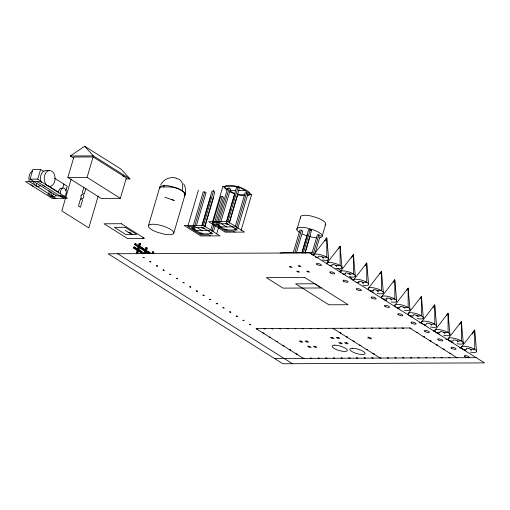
<?xml version="1.0" encoding="UTF-8"?>
<svg xmlns="http://www.w3.org/2000/svg" width="510" height="510" viewBox="0 0 510 510"><rect width="100%" height="100%" fill="white"/><g stroke="black" fill="none" stroke-linecap="round" stroke-linejoin="round"><path stroke-width="0.76" d="M184.352 196.006C186.475 192.315 185.761 187.342 183.645 183.759M142.934 238.368L143.151 237.462M60.524 195.891L56.68 195.91L30.052 179.15L32.908 169.46L40.59 169.428L43.917 171.526M30.052 179.15L37.734 179.118L40.59 169.428M36 185.767L36.714 183.339M56.055 194.986A4.22 2.894 89.8 0 1 52.638 196.235L53.352 193.813M62.571 188.566L63.884 184.091M67.868 177.474L73.886 157.029L93.094 156.946L126.378 177.894L120.36 198.339L101.152 198.422L67.868 177.474L87.076 177.391L120.36 198.339M65.898 190.657L67.218 186.188L54.57 178.226M71.19 179.016L61.806 210.91L88.81 227.906L98.2 196.018M83.946 186.972L82.237 192.786L84.233 194.049L85.941 188.228M87.076 177.391L93.094 156.946M142.806 253.827L133.486 247.962L133.773 246.993L134.538 246.987L144.521 253.272M149.13 253.789L134.487 244.57L134.767 243.601L135.539 243.595L151.515 253.648M133.486 247.962L134.251 247.956L134.538 246.987M134.487 244.57L135.252 244.564L135.539 243.595M136.253 253.234L139.102 243.544L139.874 243.538L140.537 243.958L137.687 253.648L136.253 253.234L136.916 253.655M137.018 253.234L139.874 243.538M148.416 225.796L149.079 224.955A13.196 3.838 16.4 0 1 170.691 229.43A13.196 3.838 16.4 0 1 163.493 234.026L156.933 232.126A13.196 3.838 16.4 0 1 148.614 226.886L148.416 225.796L159.821 187.036L160.491 186.195L164.175 185.468A13.196 3.838 16.4 0 1 178.181 188.668A13.196 3.838 16.4 0 1 185.168 194.38L173.763 233.147M141.193 251.175L140.913 252.144L140.142 252.15M144.005 253.699L145.758 247.732L146.529 247.732L147.192 248.147L145.656 253.368M144.77 253.693L146.529 247.732M151.98 253.413L152.413 251.921L153.185 251.921L153.848 252.342L153.414 253.827M152.745 253.413L153.185 251.921M187.96 225.751L198.435 190.166M193.156 226.013L203.184 191.945L204.72 191.932L206.053 192.774L196.471 225.324M194.692 226.006L204.72 191.932M201.756 225.994L212.007 191.167L213.543 191.161L214.869 191.996L204.625 226.822M202.425 224.668L210.668 196.656M203.292 225.987L213.798 190.102M204.848 227.014L213.537 197.485M212.447 221.971L222.921 186.386L238.285 186.322L251.596 194.699L241.122 230.284M210.853 229.921L212.638 223.864M213.084 222.354L220.658 196.611L222.194 196.605L223.527 197.447L216.17 222.43M211.943 231.432L213.951 224.617M214.621 222.347L222.194 196.605M213.499 231.514L215.284 225.458M217.642 222.226L227.67 188.158L229.207 188.152L230.539 188.993L220.734 222.303M219.179 222.22L229.207 188.152M216.635 234.065L218.643 227.25M226.242 222.207L236.493 187.387L238.03 187.38L239.356 188.215L229.334 222.283M226.465 222.398L230.698 208.016M231.145 206.499L234.931 193.628M227.779 222.201L238.285 186.322M229.334 223.233L238.023 193.704M235.116 226.899L245.144 192.831L246.681 192.825L248.013 193.66L237.762 228.486M246.681 192.825L235.983 229.162L234.447 229.168L235.779 230.01M296.916 229.551L300.479 217.432M293.199 252.909L299.886 230.201L301.423 230.195L302.755 231.03L296.291 252.985M294.735 252.903L301.423 230.195M301.799 252.896L308.709 229.423L310.246 229.417L311.572 230.259L304.891 252.966M302.028 253.081L307.377 234.912M303.335 252.89L310.246 229.417M305.114 253.158L310.239 235.748M311.565 254.554L317.36 234.868L318.897 234.861L320.229 235.703L315.103 253.113M312.879 255.306L318.897 234.861M319.999 237.634A13.196 3.838 16.4 0 0 321.478 237.099L322.148 236.257L325.712 224.145L325.514 223.055A13.196 3.838 16.4 0 0 317.195 217.815C312.082 216.234 306.331 214.143 301.034 215.953L300.365 216.795L300.562 217.891M171.079 199.225L174.254 200.481L164.813 197.255M324.806 241.185L326.782 237.838L328.682 259.424M338.519 248.893L340.1 246.222L342 267.807M351.435 257.945L353.411 254.598L355.311 276.184M365.141 265.653L366.722 262.975L368.622 284.561M379.899 274.017L381.48 271.339L383.38 292.925M393.216 282.393L394.797 279.722L396.697 301.308M406.923 290.107L408.108 288.099L410.008 309.685M420.234 298.484L421.426 296.476L423.325 318.061M433.156 307.536L434.737 304.859L436.636 326.445M446.862 315.244L448.048 313.236L449.947 334.821M459.784 324.29L461.365 321.612L463.265 343.198M472.305 334.012L474.676 329.995L476.576 351.581M160.707 184.818C163.398 179.271 170.181 176.396 176.071 178.041M313.478 255.019L326.782 237.838L326.84 257.199L322.231 257.219M326.789 263.396L340.1 246.222L340.157 265.576L335.548 265.595M340.1 271.773L353.411 254.598L353.468 273.953L348.859 273.972M353.417 280.156L366.722 262.975L366.779 282.336L362.17 282.355M368.175 288.52L381.48 271.339L381.537 290.7L376.928 290.719M381.486 296.897L394.797 279.722L394.855 299.077L390.246 299.096M394.804 305.273L408.108 288.099L408.166 307.453L403.557 307.473M408.115 313.656L421.426 296.476L421.483 315.837L416.103 315.856M421.426 322.033L434.737 304.859L434.794 324.213L430.95 324.233M434.743 330.41L448.048 313.236L448.105 332.59L443.496 332.609M448.054 338.793L461.365 321.612L461.422 340.973L457.578 340.986M461.365 347.17L474.676 329.995L474.733 349.35L470.124 349.369M325.048 224.987L325.712 224.145M73.631 158.081L70.303 155.99L84.679 146.249L121.291 169.288L129.961 178.933L125.989 178.953M280.111 253.164L281.622 252.762L293.358 252.711M70.303 155.99L93.349 155.888L129.961 178.933M49.017 170.582L45.173 170.601A7.918 5.431 89.8 0 0 41.202 182.618M235.722 190.549L229.576 190.574L234.453 193.647L233.102 193.201A13.196 3.838 16.4 0 1 230.137 191.938M238.795 190.536L244.94 190.51M245.042 194.731L238.285 194.756L239.662 195.101A13.196 3.838 16.4 0 0 244.934 195.77M247.293 194.718L251.596 194.699M62.494 196.197L62.239 196.197A4.22 2.894 89.8 0 0 62.972 196.497M216.973 224.502L218.509 224.496L219.842 225.331L218.305 225.337M228.665 224.553L227.128 224.559L225.796 223.724M218.879 226.918L234.243 226.854M192.487 228.282L194.023 228.276L195.355 229.111L193.819 229.117M204.178 228.34L202.642 228.346L201.31 227.505M224.464 229.213L226 229.207L227.333 230.042M194.393 230.698L209.757 230.635M310.035 230.265L311.572 230.259M128.507 232.439L130.585 232.426M199.977 232.993L201.514 232.987L202.846 233.829M211.497 232.942L209.961 232.949L211.293 233.79M140.537 243.958L139.102 243.544M147.192 248.147L145.758 247.732M141.142 248.759L141.907 248.752L142.194 247.783L141.423 247.79L143.425 249.046M153.848 252.342L152.413 251.921M147.798 252.947L148.563 252.947L148.85 251.978L148.085 251.978L150.08 253.234M295.711 252.699L301.965 252.673M305.095 252.66L312.139 252.628M315.32 257.244L318.393 257.231M329.403 265.621L331.704 265.614M342.714 273.998L345.786 273.985M356.025 282.381L359.097 282.368M370.018 290.745L373.856 290.732M383.329 299.128L387.173 299.109M396.646 307.505L399.719 307.492M409.957 315.881L413.03 315.868M419.22 322.492L420.654 322.906L419.883 322.913M423.268 324.264L426.341 324.252M256.734 329.065L257.505 329.065L256.842 328.644M333.559 328.74L334.324 328.733L333.661 328.319M410.378 328.414L411.143 328.408L410.48 327.994L256.071 328.644L303.335 358.39M262.726 332.839L264.161 333.253L263.396 333.253M339.545 332.507L340.98 332.928L340.215 332.928M416.37 332.182L417.805 332.596L417.033 332.603M436.585 332.641L439.658 332.628M269.382 337.027L270.816 337.442L270.051 337.442M346.207 336.702L347.642 337.116L346.87 337.116M423.026 336.37L424.46 336.791L423.689 336.791M367.723 338.028L371.56 338.015M445.848 339.252L446.613 339.246M276.044 341.215L277.478 341.63L276.707 341.636M352.863 340.89L354.297 341.305L353.526 341.305M429.681 340.565L431.116 340.98L430.344 340.98M449.897 341.018L452.969 341.005M282.699 345.404L284.134 345.818L283.362 345.825M359.518 345.079L360.952 345.493L360.181 345.5M436.337 344.754L437.771 345.168L437.006 345.168M459.829 348.05L460.594 348.043L459.931 347.629M289.355 349.592L290.789 350.007L290.018 350.013M366.174 349.267L367.608 349.681L366.843 349.688M442.992 348.942L444.427 349.356L443.662 349.363M463.207 349.401L466.28 349.388M296.01 353.781L297.445 354.201L296.68 354.201M372.829 353.456L374.264 353.876L373.498 353.876M449.654 353.13L451.089 353.545L450.317 353.551M302.666 357.975L304.1 358.39M379.491 357.644L380.919 358.065M456.31 357.319L457.744 357.739M274.527 358.517L476.181 357.657M310.501 236.799L311.878 237.137A13.196 3.838 16.4 0 0 317.15 237.813M306.669 235.684L305.318 235.237A13.196 3.838 16.4 0 1 302.353 233.982M122.508 175.842L124 176.396M185.085 194.839L184.932 193.5C180.087 187.495 171.137 186.507 163.876 187.036L164.175 185.468L163.551 187.036L160.178 186.979L159.636 187.495L159.936 188.337M222.921 186.386L227.747 189.427M337.722 268.547L341.713 271.065M433.302 330.869L433.965 331.29M409.715 327.994L456.973 357.739M402.798 328.026L403.461 328.44L402.027 328.026M450.062 357.771L448.628 357.351L449.291 357.771M395.116 328.058L395.779 328.472L394.345 328.058M442.38 357.803L440.946 357.389L441.609 357.803M387.434 328.089L388.097 328.51L386.663 328.089M434.698 357.835L433.264 357.421L433.927 357.835M218.242 221.646L219.906 222.691L212.224 222.73L225.535 231.106L233.217 231.075L234.88 232.12M221.569 223.743L226.561 226.886M379.752 328.121L380.415 328.542L378.981 328.121M427.017 357.867L425.582 357.453L426.245 357.867M372.07 328.153L372.733 328.574L371.299 328.159M419.335 357.899L417.9 357.484L418.563 357.905M364.389 328.185L365.052 328.606L363.617 328.191M411.653 357.931L410.219 357.516L410.881 357.937M193.755 225.426L195.419 226.478L187.737 226.51L201.048 234.887L208.73 234.855L210.394 235.9M197.083 227.524L202.075 230.667M356.707 328.217L357.37 328.638L355.935 328.223M403.971 357.963L402.537 357.548L403.2 357.969M367.978 336.976L371.305 339.067M349.025 328.249L349.688 328.669L348.253 328.255M396.289 357.994L394.855 357.58L395.518 358.001M341.343 328.287L342.006 328.701L340.572 328.287M388.607 358.033L387.173 357.612L387.836 358.033M332.89 328.319L380.154 358.065M325.979 328.351L326.642 328.772L325.208 328.351M373.237 358.096L371.809 357.682L372.472 358.096M318.297 328.383L318.96 328.803L317.526 328.383M365.555 358.128L364.127 357.714L364.79 358.128M310.615 328.414L311.278 328.835L309.844 328.421M357.873 358.16L356.439 357.746L357.108 358.167M302.934 328.446L303.597 328.867L302.162 328.453M350.192 358.192L348.757 357.778L349.426 358.198M295.252 328.478L295.915 328.899L294.48 328.485M342.51 358.224L341.075 357.81L341.745 358.23M287.57 328.51L288.233 328.931L286.798 328.517M334.828 358.256L333.393 357.841L334.063 358.262M128.807 232.139L132.606 234.53M125.18 230.341L131.835 234.53M279.888 328.542L280.551 328.963L279.117 328.548M327.146 358.294L325.712 357.873L326.381 358.294M37.734 179.118L41.061 181.216M48.386 185.825L59.039 192.525M60.811 195.298L65.573 198.294M272.206 328.58L272.869 328.995L271.435 328.58M319.464 358.326L318.03 357.905L318.699 358.326M37.026 181.541L63.648 198.301M135.252 244.564L149.895 253.782M264.524 328.612L265.187 329.026L263.753 328.612M311.782 358.358L310.348 357.943L311.017 358.358M135.099 247.828L136.431 248.67M138.433 249.925L140.428 251.181M29.344 181.573L55.966 198.333M134.251 247.956L143.571 253.821M47.691 194.342L54.047 198.339M117.714 253.738L292.447 363.713M350.058 276.809L353.118 280.207M84.679 146.249L93.349 155.888M327.12 259.845L328.089 262.019M322.148 236.257L321.95 235.167A13.196 3.838 16.4 0 0 313.631 229.933L307.071 228.027A13.196 3.838 16.4 0 0 297.464 228.072L296.801 228.907L296.998 230.004A13.196 3.838 16.4 0 0 299.874 232.624M159.821 187.036L159.936 187.674M247.777 195.591A13.196 3.838 16.4 0 0 249.262 195.062L249.932 194.221L249.734 193.131A13.196 3.838 16.4 0 0 241.415 187.89L234.855 185.991A13.196 3.838 16.4 0 0 225.248 186.029L224.585 186.87L224.782 187.96A13.196 3.838 16.4 0 0 226.969 190.128M33.52 186.348A7.918 5.431 89.8 0 1 30.938 184.722M29.255 181.433A7.918 5.431 89.8 0 1 32.277 171.15M45.046 186.297A7.918 5.431 89.8 0 1 42.846 185.073M52.638 196.235A4.22 2.894 89.8 0 1 50.911 191.747M40.156 185.857A7.918 5.431 89.8 0 1 33.093 181.413M61.806 196.522A4.22 2.894 89.8 0 1 59.67 195.642M58.586 192.818A4.22 2.894 89.8 0 1 62.602 188.451M51.446 196.548A4.22 2.894 89.8 0 1 50.719 196.248M49.17 193.927A4.22 2.894 89.8 0 1 49.196 190.695M60.696 193.876A4.22 2.894 89.8 0 1 62.545 188.273A4.22 2.894 89.8 0 1 66.217 191.473A4.22 2.894 89.8 0 1 63.724 196.516M176.058 178.596A13.196 8.804 -57.8 0 1 182.095 190.67M345.423 273.717A2.639 0.765 16.4 0 1 347.559 273.143A2.639 0.765 16.4 0 1 350.109 274.884M340.221 272.429A7.918 2.301 16.4 0 1 346.264 271.243A7.918 2.301 16.4 0 1 355.196 275.527A7.918 2.301 16.4 0 1 349.152 276.713M332.106 265.334A2.639 0.765 16.4 0 1 334.573 264.856A2.639 0.765 16.4 0 1 336.498 266.609M326.91 264.052A7.918 2.301 16.4 0 1 332.953 262.867A7.918 2.301 16.4 0 1 341.878 267.151A7.918 2.301 16.4 0 1 335.835 268.337M318.584 256.702A2.639 0.765 16.4 0 1 321.593 256.575A2.639 0.765 16.4 0 1 323.187 258.232M313.593 255.669A7.918 2.301 16.4 0 1 319.636 254.49A7.918 2.301 16.4 0 1 328.567 258.774A7.918 2.301 16.4 0 1 322.524 259.953M358.734 282.094A2.639 0.765 16.4 0 1 359.716 281.322A2.639 0.765 16.4 0 1 363.082 282.444A2.639 0.765 16.4 0 1 362.686 283.407M353.532 280.806A7.918 2.301 16.4 0 1 359.359 279.582A7.918 2.301 16.4 0 1 368.411 283.745A7.918 2.301 16.4 0 1 363.107 285.217M400.12 307.218A2.639 0.765 16.4 0 1 402.256 306.644A2.639 0.765 16.4 0 1 404.806 308.384M399.298 308.83A7.918 2.301 16.4 0 1 396.627 304.374A7.918 2.301 16.4 0 1 408.829 307.912A7.918 2.301 16.4 0 1 404.494 310.335M373.492 290.458A2.639 0.765 16.4 0 1 374.474 289.686A2.639 0.765 16.4 0 1 377.84 290.802A2.639 0.765 16.4 0 1 377.445 291.771M373.288 292.313A7.918 2.301 16.4 0 1 369.858 287.634A7.918 2.301 16.4 0 1 382.322 291.242A7.918 2.301 16.4 0 1 377.221 293.454M386.803 298.834A2.639 0.765 16.4 0 1 388.939 298.267A2.639 0.765 16.4 0 1 391.495 300.001M386.599 300.696A7.918 2.301 16.4 0 1 383.036 296.029A7.918 2.301 16.4 0 1 395.397 299.44A7.918 2.301 16.4 0 1 391.183 301.958M413.431 315.594A2.639 0.765 16.4 0 1 415.899 315.11A2.639 0.765 16.4 0 1 417.824 316.869M412.609 317.207A7.918 2.301 16.4 0 1 410.091 312.738A7.918 2.301 16.4 0 1 422.369 316.468A7.918 2.301 16.4 0 1 417.161 318.591M440.06 332.354A2.639 0.765 16.4 0 1 442.527 331.87A2.639 0.765 16.4 0 1 444.452 333.629M439.237 333.967A7.918 2.301 16.4 0 1 436.719 329.498A7.918 2.301 16.4 0 1 448.998 333.228A7.918 2.301 16.4 0 1 443.789 335.35M426.538 323.722A2.639 0.765 16.4 0 1 429.541 323.595A2.639 0.765 16.4 0 1 431.135 325.246M425.92 325.59A7.918 2.301 16.4 0 1 423.402 321.121A7.918 2.301 16.4 0 1 435.687 324.851A7.918 2.301 16.4 0 1 430.472 326.974M466.688 349.114A2.639 0.765 16.4 0 1 469.155 348.63A2.639 0.765 16.4 0 1 471.074 350.383M465.859 350.727A7.918 2.301 16.4 0 1 463.341 346.258A7.918 2.301 16.4 0 1 475.626 349.987A7.918 2.301 16.4 0 1 470.418 352.11M453.161 340.482A2.639 0.765 16.4 0 1 456.169 340.355A2.639 0.765 16.4 0 1 457.763 342.006M453.167 342.586A7.918 2.301 16.4 0 1 449.743 337.907A7.918 2.301 16.4 0 1 462.2 341.515A7.918 2.301 16.4 0 1 457.1 343.727M80.599 198.734L78.463 206.002L80.459 207.258L82.594 199.99L80.599 198.734M334.745 345.162L333.425 345.283A7.918 2.301 16.4 0 0 337.881 350.128A7.918 2.301 16.4 0 0 347.323 350.089A7.918 2.301 16.4 0 0 336.409 345.27L334.745 345.162M352.486 348.247L351.167 348.368A7.918 2.301 16.4 0 0 355.623 353.22A7.918 2.301 16.4 0 0 365.064 353.181A7.918 2.301 16.4 0 0 354.15 348.356L352.486 348.247M40.864 181.528L25.5 181.592L52.128 198.352L67.492 198.282L40.864 181.528M227.842 221.608L208.641 221.691L225.28 232.158L244.488 232.082L227.842 221.608M121.31 223.718L104.059 223.788L127.328 238.431L144.572 238.361L121.31 223.718M227.333 223.718L215.806 223.769L225.796 230.048L237.316 230.004L227.333 223.718M203.356 225.388L184.155 225.471L200.793 235.945L220.001 235.862L203.356 225.388M125.199 227.307L114.348 227.352L125.798 234.555L136.648 234.511L125.199 227.307M202.846 227.498L191.32 227.549L201.31 233.835L212.829 233.784L202.846 227.498M309.761 252.922L108.107 253.776L282.846 363.751L484.5 362.897L309.761 252.922M143.673 257.423L142.908 257.423L144.343 257.837L143.673 257.423M150.335 261.611L149.564 261.611L150.998 262.032L150.335 261.611M156.991 265.799L156.219 265.806L157.654 266.22L156.991 265.799M299.548 265.755L298.012 265.761L299.344 266.602L300.881 266.596L299.548 265.755M290.726 266.532L289.189 266.539L290.522 267.38L292.058 267.367L290.726 266.532M163.646 269.988L162.875 269.994L164.309 270.408L163.646 269.988M298.216 271.243L296.68 271.25L298.012 272.091L299.548 272.085L298.216 271.243M308.199 271.205L306.663 271.212L307.995 272.047L309.532 272.04L308.199 271.205M170.302 274.176L169.537 274.182L170.971 274.597L170.302 274.176M304.763 277.491L266.354 277.65L282.993 288.124L321.408 287.965L304.763 277.491M176.957 278.371L176.192 278.371L177.627 278.785L176.957 278.371M183.619 282.559L182.848 282.559L184.282 282.98L183.619 282.559M314.823 283.77L295.615 283.853L328.899 304.801L348.107 304.719L314.823 283.77M190.275 286.748L189.503 286.748L190.938 287.168L190.275 286.748M196.93 290.936L196.159 290.942L197.593 291.357L196.93 290.936M203.586 295.124L202.821 295.131L204.249 295.545L203.586 295.124M210.241 299.319L209.476 299.319L210.91 299.733L210.241 299.319M216.897 303.507L216.132 303.507L217.566 303.922L216.897 303.507M223.558 307.696L222.787 307.696L224.221 308.116L223.558 307.696M230.214 311.884L229.443 311.89L230.877 312.305L230.214 311.884M236.869 316.072L236.098 316.079L237.532 316.493L236.869 316.072M243.525 320.261L242.76 320.267L244.194 320.682L243.525 320.261M250.18 324.456L249.415 324.456L250.85 324.87L250.18 324.456M332.367 337.454L330.448 337.461L332.112 338.506L334.031 338.5L332.367 337.454M338.13 337.429L336.211 337.435L337.875 338.481L339.794 338.474L338.13 337.429M301.193 341.069L299.274 341.075L300.938 342.127L302.857 342.114L301.193 341.069M306.956 341.043L305.037 341.056L306.701 342.102L308.62 342.095L306.956 341.043M340.693 342.688L338.767 342.694L340.431 343.746L342.357 343.734L340.693 342.688M346.449 342.663L344.531 342.675L346.194 343.721L348.113 343.714L346.449 342.663M309.513 346.309L307.594 346.315L309.258 347.361L311.176 347.355L309.513 346.309M315.276 346.284L313.357 346.29L315.021 347.335L316.94 347.329L315.276 346.284M45.39 173.534A7.918 5.431 89.8 0 0 48.883 186.284A7.918 5.431 89.8 0 0 54.704 175.529A7.918 5.431 89.8 0 0 45.39 173.534M81.218 195.145A2.11 1.447 89.8 0 0 82.148 198.543A2.11 1.447 89.8 0 0 83.697 195.674A2.11 1.447 89.8 0 0 81.218 195.145M343.651 281.252A2.639 0.765 16.4 0 0 347.967 282.151A2.639 0.765 16.4 0 0 345.085 280.334A2.639 0.765 16.4 0 0 343.651 281.252M330.333 272.875A2.639 0.765 16.4 0 0 334.656 273.768A2.639 0.765 16.4 0 0 331.774 271.957A2.639 0.765 16.4 0 0 330.333 272.875M317.022 264.499A2.639 0.765 16.4 0 0 321.345 265.391A2.639 0.765 16.4 0 0 318.463 263.581A2.639 0.765 16.4 0 0 317.022 264.499M356.962 289.635A2.639 0.765 16.4 0 0 361.284 290.528A2.639 0.765 16.4 0 0 358.403 288.717A2.639 0.765 16.4 0 0 356.962 289.635M398.348 314.753A2.639 0.765 16.4 0 0 402.67 315.652A2.639 0.765 16.4 0 0 399.783 313.835A2.639 0.765 16.4 0 0 398.348 314.753M371.72 297.999A2.639 0.765 16.4 0 0 376.042 298.892A2.639 0.765 16.4 0 0 373.161 297.081A2.639 0.765 16.4 0 0 371.72 297.999M385.031 306.376A2.639 0.765 16.4 0 0 389.353 307.269A2.639 0.765 16.4 0 0 386.472 305.458A2.639 0.765 16.4 0 0 385.031 306.376M411.659 323.136A2.639 0.765 16.4 0 0 415.981 324.028A2.639 0.765 16.4 0 0 413.1 322.218A2.639 0.765 16.4 0 0 411.659 323.136M438.288 339.896A2.639 0.765 16.4 0 0 442.61 340.788A2.639 0.765 16.4 0 0 439.728 338.971A2.639 0.765 16.4 0 0 438.288 339.896M424.97 331.513A2.639 0.765 16.4 0 0 429.292 332.412A2.639 0.765 16.4 0 0 426.411 330.595A2.639 0.765 16.4 0 0 424.97 331.513M464.91 356.649A2.639 0.765 16.4 0 0 469.232 357.548A2.639 0.765 16.4 0 0 466.35 355.731A2.639 0.765 16.4 0 0 464.91 356.649M451.599 348.273A2.639 0.765 16.4 0 0 455.921 349.165A2.639 0.765 16.4 0 0 453.039 347.355A2.639 0.765 16.4 0 0 451.599 348.273"/></g></svg>
